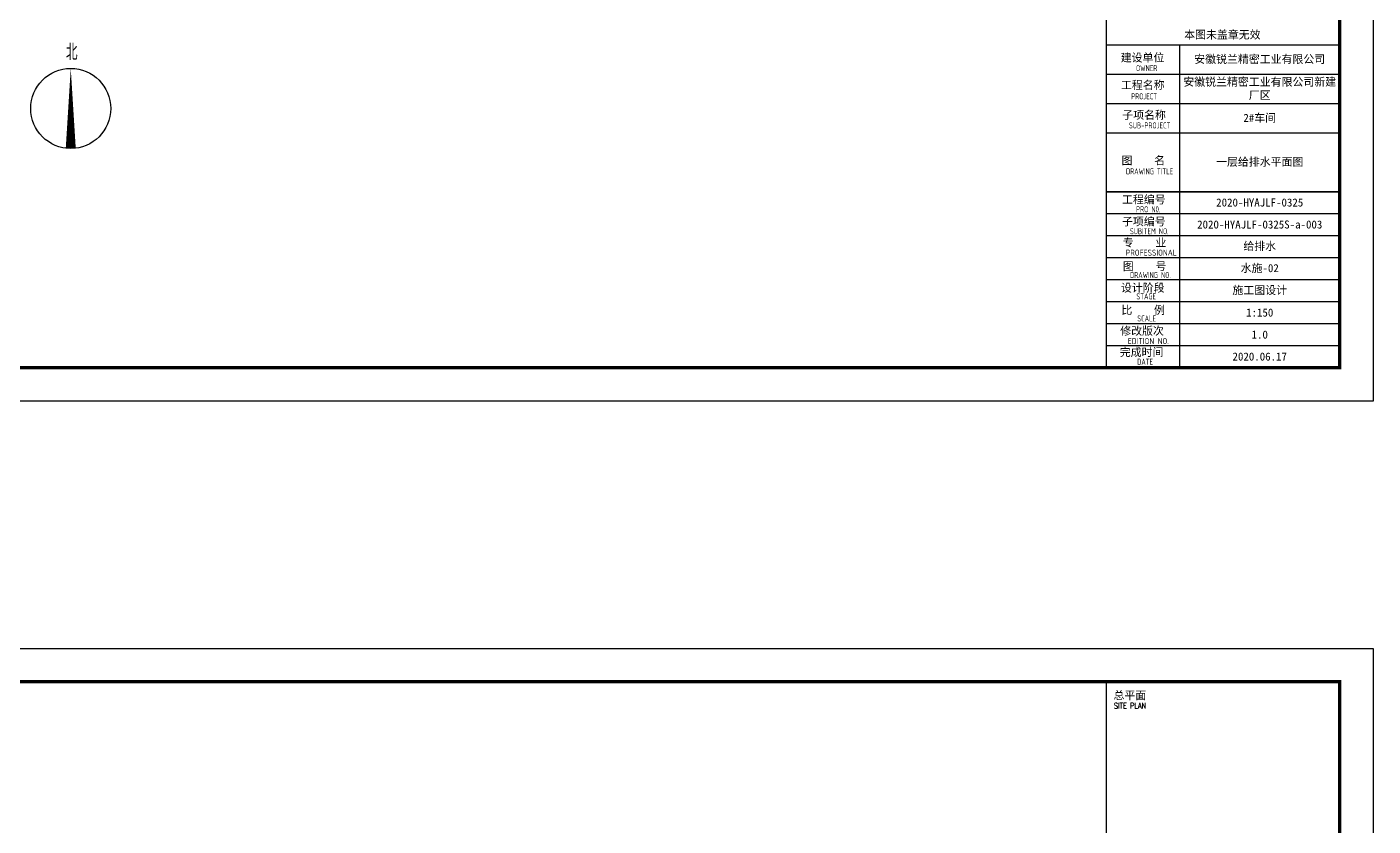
# Model space of a CAD drawing. Extents: x -173214 to 1102988, y -234847 to 675458.
# Drawn here: x 236548 to 297117, y 391428 to 427368 of the extents above; entities that cross this region are included whole.
import ezdxf

# ---------------------------------------------------------------- set-up
doc = ezdxf.new("R2010")
doc.units = 0
doc.header["$LTSCALE"] = 1000
doc.header["$MEASUREMENT"] = 0
for name, color, linetype in [('0-建筑立面', 255, 'Continuous'), ('DIM_SYMB', 171, 'Continuous'), ('PUB_TEXT', 7, 'Continuous'), ('PUB_TITLE', 171, 'Continuous'), ('TK', 4, 'Continuous')]:
    doc.layers.add(name, color=color, linetype=linetype)
doc.styles.add('_TCH_DIM', font='SIMPLEX', dxfattribs={"bigfont": 'GBCBIG'})
doc.styles.add('ROMANS', font='romans__.ttf', dxfattribs={"width": 0.65, "height": 231.275})
doc.styles.add('TSSD_REIN', font='tssdeng.shx', dxfattribs={"width": 0.7, "bigfont": 'tssdchn.shx'})
doc.styles.add('图签宋体', font='', dxfattribs={"height": 300})
doc.styles.get('图签宋体').set_extended_font_data('NSimSun')

# ---------------------------------------------------------------- blocks, each defined once
blk = doc.blocks.new('GeYuanFrame_88512553', base_point=(20.09, 4.53))
at = {"layer": 'PUB_TITLE'}
blk.add_lwpolyline([(803.09, 14.53), (803.09, 111.33)], dxfattribs=at)
at = {"layer": 'TK'}
for p, q in [((781.09, 102.53), (851.09, 102.53)), ((781.09, 93.73), (851.09, 93.73)), ((781.09, 84.93), (803.09, 84.93)), ((781.09, 84.93), (851.09, 84.93)), ((781.09, 67.37), (851.09, 67.37)), ((781.09, 67.33), (851.09, 67.33)), ((781.09, 60.77), (851.09, 60.77)), ((781.09, 54.17), (851.09, 54.17)), ((781.09, 47.57), (851.09, 47.57)), ((781.09, 40.97), (851.09, 40.97)), ((781.09, 34.37), (851.09, 34.37)), ((781.09, 27.77), (851.09, 27.77)), ((781.09, 21.17), (851.09, 21.17)), ((781.09, 14.53), (851.09, 14.53))]:
    blk.add_line(p, q, dxfattribs=at)
blk.add_lwpolyline([(20.09, 4.53), (20.09, 598.53), (861.09, 598.53), (861.09, 4.53)], close=True, dxfattribs=at)
at = {"layer": 'TK', "const_width": 1}
blk.add_lwpolyline([(45.09, 588.53), (851.09, 588.53), (851.09, 14.53), (45.09, 14.53)], close=True, dxfattribs=at)
at = {"layer": 'TK'}
for points, const_width in [([(781.09, 588.53), (781.09, 14.53)], 0.4), ([(781.09, 111.33), (851.09, 111.33)], 0.35), ([(781.09, 67.37), (851.09, 67.37)], 0.35)]:
    blk.add_lwpolyline(points, dxfattribs=dict(at, const_width=const_width))
at = {"layer": 'TK', "style": '图签宋体'}
for s, p in [('本图未盖章无效', (804.43, 113.2)), ('建设单位', (785.39, 106.33)), ('工程名称', (785.47, 98.12)), ('子项名称', (785.85, 89.14)), ('图    名', (785.63, 75.5)), ('工程编号', (785.77, 63.77)), ('子项编号', (785.77, 57.19)), ('专    业', (786.01, 50.88)), ('图    号', (786.02, 43.77)), ('设计阶段', (785.45, 37.32)), ('比    例', (785.59, 30.63)), ('修改版次', (785.24, 24.41)), ('完成时间', (785.11, 18.02))]:
    blk.add_text(s, height=2.4, dxfattribs=at).set_placement(p)
at = {"layer": 'TK', "style": 'TSSD_REIN'}
for s, width, p in [('OWNER', 0.7, (789.98, 103.48)), ('PROJECT', 0.7, (788.52, 95.02)), ('SUB-PROJECT', 0.7, (787.86, 86.3)), ('DRAWING TITLE', 0.7, (786.97, 72.53)), ('PRO N0.', 0.7, (790.01, 61.15)), ('SUBITEM NO.', 0.7, (788.15, 54.58)), ('PROFESSIONAL', 0.8, (786.88, 48.15)), ('DRAWING NO.', 0.7, (788.19, 41.45)), ('STAGE', 0.7, (790.09, 35.03)), ('SCALE', 0.7, (790.38, 28.42)), ('EDITION NO.', 0.8, (787.53, 21.64)), ('DATE', 0.7, (790.33, 15.45))]:
    blk.add_text(s, height=1.8, dxfattribs=dict(at, width=width)).set_placement(p)
at = {"layer": 'TK', "char_height": 2.4, "width": 48, "attachment_point": 5, "style": '图签宋体'}
for s, insert in [('安徽锐兰精密工业有限公司', (827.09, 106.93)), ('安徽锐兰精密工业有限公司新建厂区', (827.09, 98.13)), ('2#车间', (827.09, 89.33)), ('一层给排水平面图', (827.09, 76.13)), ('2020-HYAJLF-0325', (827.09, 64.07)), ('2020-HYAJLF-0325S-a-003', (827.09, 57.47)), ('给排水', (827.09, 50.87)), ('水施-02', (827.09, 44.27)), ('施工图设计', (827.09, 37.67)), ('1:150', (827.09, 31.07)), ('1.0', (827.09, 24.47)), ('2020.06.17', (827.09, 17.88))]:
    blk.add_mtext(s, dxfattribs=dict(at, insert=insert))
blk = doc.blocks.new('GeYuanFrame_18756530', base_point=(20.09, 4.53))
at = {"layer": 'TK'}
blk.add_lwpolyline([(20.09, 4.53), (20.09, 598.53), (861.09, 598.53), (861.09, 4.53)], close=True, dxfattribs=at)
at = {"layer": 'TK', "const_width": 1}
blk.add_lwpolyline([(45.09, 588.53), (851.09, 588.53), (851.09, 14.53), (45.09, 14.53)], close=True, dxfattribs=at)
at = {"layer": 'TK', "const_width": 0.4}
blk.add_lwpolyline([(781.09, 588.53), (781.09, 14.53)], dxfattribs=at)
at = {"layer": 'TK', "style": '图签宋体'}
blk.add_text('总平面', height=2.4, dxfattribs=at).set_placement((783.23, 583.28))
at = {"layer": 'TK', "style": 'ROMANS', "width": 0.76}
blk.add_text('SITE PLAN', height=1.697, dxfattribs=at).set_placement((783.35, 580.49))

msp = doc.modelspace()

# ---------------------------------------------------------------- linework, layer by layer
at = {"layer": 'DIM_SYMB'}
msp.add_lwpolyline([(238520.3, 421900.8, 450, 0, 0), (238520.3, 425500.8, 0, 0, 0)], format="xyseb", dxfattribs=at)
msp.add_circle((238520.3, 423700.8), 1800, dxfattribs=at)

# ---------------------------------------------------------------- block references
at = {"layer": '0-建筑立面', "xscale": 150, "yscale": 150, "zscale": 150}
for name, p in [('GeYuanFrame_88512553', (170967.1, 410538.3)), ('GeYuanFrame_18756530', (170967.1, 310316.7))]:
    msp.add_blockref(name, p, dxfattribs=at)

# ---------------------------------------------------------------- texts
at = {"layer": 'PUB_TEXT', "style": '_TCH_DIM'}
msp.add_text('北', height=723.4, dxfattribs=at).set_placement((238304.9, 425875.8))

doc.saveas('drawing.dxf')
